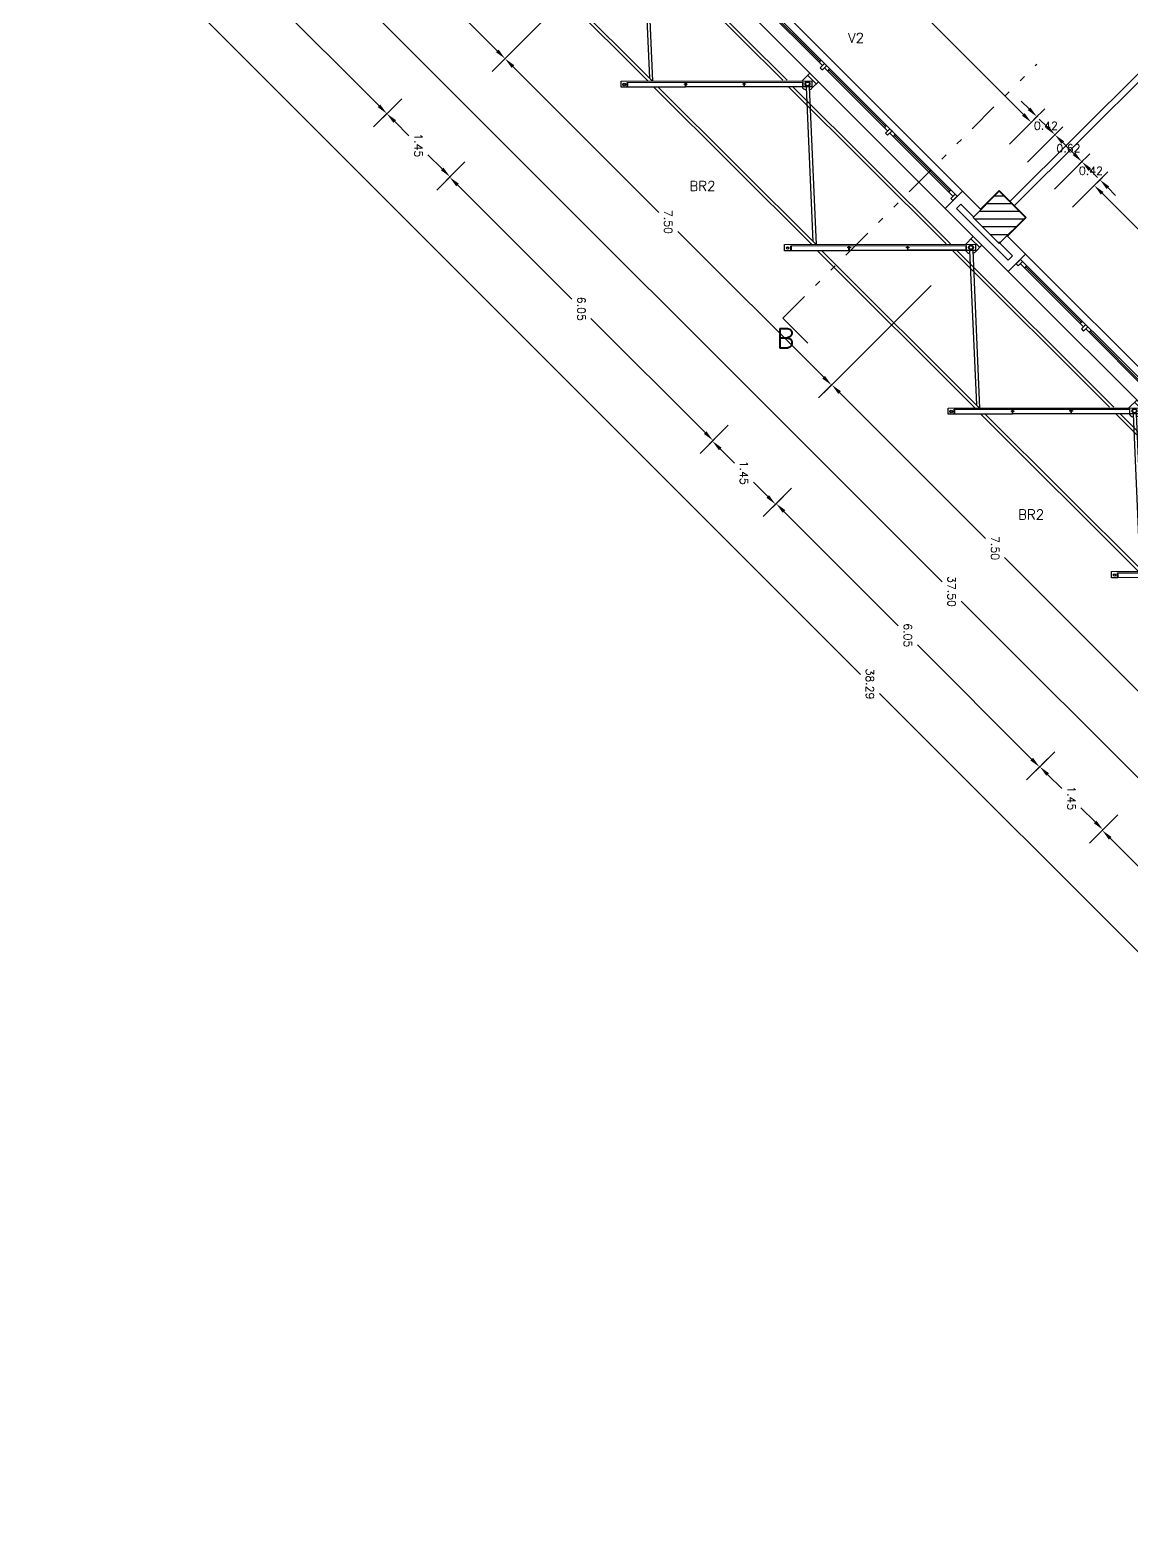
# Model space of a CAD drawing. Extents: x 19.8 to 90.6, y 5.5 to 74.
# Drawn here: x 19.87 to 37.76, y 6.1 to 30.37 of the extents above; entities that cross this region are included whole.
import ezdxf

# ---------------------------------------------------------------- set-up
doc = ezdxf.new("R2010")
doc.units = 0
doc.header["$MEASUREMENT"] = 0
for name, pattern in [('Default', [0]), ('Divide', [1.25, 0.5, -0.25, 0, -0.25, 0, -0.25]), ('Solid', [0])]:
    doc.linetypes.add(name, pattern=pattern)
doc.layers.get('DEFPOINTS').update_dxf_attribs({"linetype": 'Solid'})
for name, color, linetype in [('1st floor plan$0$1F', 15, 'Continuous'), ('1st floor plan$0$2F', 7, 'Continuous'), ('1st floor plan$0$CAI', 52, 'Continuous'), ('1st floor plan$0$FACH', 142, 'Continuous'), ('1st floor plan$0$Hatch', 15, 'Continuous'), ('1st floor plan$0$Pillars', 30, 'Continuous'), ('Dimensions (COTAS)', 212, 'Solid'), ('Sections Corte', 9, 'Solid'), ('Text O', 212, 'Default'), ('Xref_Plan', 7, 'Continuous')]:
    doc.layers.add(name, color=color, linetype=linetype)
doc.layers.add('1st floor plan$0$Interior Walls', color=7, linetype='Continuous', lineweight=30)
doc.layers.add('1st floor plan$0$Partitions', color=7, linetype='Continuous', lineweight=30)
doc.styles.add('Simplex', font='SIMPLEX.SHX')
doc.dimstyles.get("Standard").update_dxf_attribs({"dimtxt": 0.13, "dimasz": 0.18, "dimexe": 0.18, "dimexo": 0.0625, "dimgap": 0.09, "dimtad": 1, "dimtih": 1, "dimtoh": 1, "dimzin": 0, "dimdsep": 46, "dimtxsty": 'Simplex', "dimcen": 0.09, "dimadec": 0, "dimazin": 0, "dimtfac": 1, "dimtofl": 0, "dimtmove": 0, "dimatfit": 3, "dimfxl": 1, "dimtolj": 1, "dimtzin": 0, "dimarcsym": 0})

# ---------------------------------------------------------------- blocks, each defined once
blk = doc.blocks.new('*D10')
at = {"layer": 'DEFPOINTS', "color": 0}
for p in [(37.16, 27.845), (41.438, 23.567), (41.438, 23.567)]:
    blk.add_point(p, dxfattribs=at)
at = {"layer": 'Dimensions (COTAS)', "color": 0, "lineweight": -2}
for p, q in [((37.204, 27.89), (37.287, 27.973)), ((37.287, 27.718), (39.144, 25.861)), ((41.311, 23.695), (39.454, 25.551)), ((41.482, 23.612), (41.565, 23.695))]:
    blk.add_line(p, q, dxfattribs=at)
at = {"layer": 'Dimensions (COTAS)', "color": 0}
for points in [[(37.308, 27.739), (37.266, 27.697), (37.16, 27.845)], [(41.332, 23.716), (41.289, 23.673), (41.438, 23.567)]]:
    blk.add_solid(points, dxfattribs=at)
at = {"layer": 'Dimensions (COTAS)', "color": 0, "insert": (39.299, 25.706), "char_height": 0.13, "attachment_point": 5, "style": 'Simplex'}
blk.add_mtext('\\A1;6.05', dxfattribs=at)
blk = doc.blocks.new('*D12')
at = {"layer": 'DEFPOINTS', "color": 0}
for p in [(26.688, 27.98), (26.583, 27.875), (30.861, 23.597)]:
    blk.add_point(p, dxfattribs=at)
at = {"layer": 'Dimensions (COTAS)', "color": 0, "lineweight": -2}
for p, q in [((26.627, 27.919), (26.816, 28.108)), ((26.816, 27.853), (28.672, 25.996)), ((30.839, 23.83), (28.982, 25.686)), ((30.905, 23.641), (31.094, 23.83))]:
    blk.add_line(p, q, dxfattribs=at)
at = {"layer": 'Dimensions (COTAS)', "color": 0}
for points in [[(26.837, 27.874), (26.794, 27.832), (26.688, 27.98)], [(30.86, 23.851), (30.818, 23.809), (30.966, 23.702)]]:
    blk.add_solid(points, dxfattribs=at)
at = {"layer": 'Dimensions (COTAS)', "color": 0, "insert": (28.827, 25.841), "char_height": 0.13, "attachment_point": 5, "rotation": 270, "style": 'Simplex'}
blk.add_mtext('\\A1;6.05', dxfattribs=at)
blk = doc.blocks.new('*D13')
at = {"layer": 'DEFPOINTS', "color": 0}
for p in [(29.252, 31.57), (27.588, 29.905), (34.556, 26.267)]:
    blk.add_point(p, dxfattribs=at)
at = {"layer": 'Dimensions (COTAS)', "color": 0, "lineweight": -2}
for p, q in [((29.208, 31.526), (27.46, 29.778)), ((27.715, 29.778), (30.084, 27.408)), ((32.764, 24.729), (30.394, 27.098)), ((34.512, 26.222), (32.764, 24.474))]:
    blk.add_line(p, q, dxfattribs=at)
at = {"layer": 'Dimensions (COTAS)', "color": 0}
for points in [[(27.736, 29.799), (27.694, 29.757), (27.588, 29.905)], [(32.785, 24.75), (32.742, 24.708), (32.891, 24.602)]]:
    blk.add_solid(points, dxfattribs=at)
at = {"layer": 'Dimensions (COTAS)', "color": 0, "insert": (30.239, 27.253), "char_height": 0.13, "attachment_point": 5, "rotation": 270, "style": 'Simplex'}
blk.add_mtext('\\A1;7.50', dxfattribs=at)
blk = doc.blocks.new('*D19')
at = {"layer": 'DEFPOINTS', "color": 0}
for p in [(19.979, 33.285), (19.869, 33.175), (46.944, 6.1)]:
    blk.add_point(p, dxfattribs=at)
at = {"layer": 'Dimensions (COTAS)', "color": 0, "lineweight": -2}
for p, q in [((19.913, 33.219), (20.106, 33.412)), ((20.106, 33.158), (33.361, 19.902)), ((46.927, 6.337), (33.671, 19.592)), ((46.988, 6.144), (47.181, 6.337))]:
    blk.add_line(p, q, dxfattribs=at)
at = {"layer": 'Dimensions (COTAS)', "color": 0}
for points in [[(20.127, 33.179), (20.085, 33.136), (19.979, 33.285)], [(46.948, 6.358), (46.906, 6.316), (47.054, 6.21)]]:
    blk.add_solid(points, dxfattribs=at)
at = {"layer": 'Dimensions (COTAS)', "color": 0, "insert": (33.516, 19.747), "char_height": 0.13, "attachment_point": 5, "rotation": 270, "style": 'Simplex'}
blk.add_mtext('\\A1;38.29', dxfattribs=at)
blk = doc.blocks.new('*D20')
at = {"layer": 'DEFPOINTS', "color": 0}
for p in [(23.949, 36.873), (21.584, 34.508), (50.466, 10.357)]:
    blk.add_point(p, dxfattribs=at)
at = {"layer": 'Dimensions (COTAS)', "color": 0, "lineweight": -2}
for p, q in [((23.905, 36.829), (21.456, 34.38)), ((21.711, 34.38), (34.687, 21.404)), ((47.973, 8.118), (34.997, 21.094)), ((50.421, 10.312), (47.973, 7.864))]:
    blk.add_line(p, q, dxfattribs=at)
at = {"layer": 'Dimensions (COTAS)', "color": 0}
for points in [[(21.732, 34.401), (21.69, 34.359), (21.584, 34.508)], [(47.994, 8.14), (47.952, 8.097), (48.1, 7.991)]]:
    blk.add_solid(points, dxfattribs=at)
at = {"layer": 'Dimensions (COTAS)', "color": 0, "insert": (34.842, 21.249), "char_height": 0.13, "attachment_point": 5, "rotation": 270, "style": 'Simplex'}
blk.add_mtext('\\A1;37.50', dxfattribs=at)
blk = doc.blocks.new('*D26')
at = {"layer": 'DEFPOINTS', "color": 0}
for p in [(31.992, 22.677), (31.886, 22.572), (36.164, 18.294)]:
    blk.add_point(p, dxfattribs=at)
at = {"layer": 'Dimensions (COTAS)', "color": 0, "lineweight": -2}
for p, q in [((31.931, 22.616), (32.119, 22.804)), ((32.119, 22.55), (33.976, 20.693)), ((36.142, 18.526), (34.286, 20.383)), ((36.209, 18.338), (36.397, 18.526))]:
    blk.add_line(p, q, dxfattribs=at)
at = {"layer": 'Dimensions (COTAS)', "color": 0}
for points in [[(32.14, 22.571), (32.098, 22.529), (31.992, 22.677)], [(36.164, 18.548), (36.121, 18.505), (36.27, 18.399)]]:
    blk.add_solid(points, dxfattribs=at)
at = {"layer": 'Dimensions (COTAS)', "color": 0, "insert": (34.131, 20.538), "char_height": 0.13, "attachment_point": 5, "rotation": 270, "style": 'Simplex'}
blk.add_mtext('\\A1;6.05', dxfattribs=at)
blk = doc.blocks.new('*D27')
at = {"layer": 'DEFPOINTS', "color": 0}
for p in [(34.556, 26.267), (32.896, 24.607), (39.859, 20.963)]:
    blk.add_point(p, dxfattribs=at)
at = {"layer": 'Dimensions (COTAS)', "color": 0, "lineweight": -2}
for p, q in [((34.512, 26.222), (32.769, 24.48)), ((33.023, 24.48), (35.393, 22.11)), ((38.072, 19.431), (35.703, 21.8)), ((39.815, 20.919), (38.072, 19.176))]:
    blk.add_line(p, q, dxfattribs=at)
at = {"layer": 'Dimensions (COTAS)', "color": 0}
for points in [[(33.045, 24.501), (33.002, 24.458), (32.896, 24.607)], [(38.093, 19.452), (38.051, 19.41), (38.199, 19.304)]]:
    blk.add_solid(points, dxfattribs=at)
at = {"layer": 'Dimensions (COTAS)', "color": 0, "insert": (35.548, 21.955), "char_height": 0.13, "attachment_point": 5, "rotation": 270, "style": 'Simplex'}
blk.add_mtext('\\A1;7.50', dxfattribs=at)
blk = doc.blocks.new('L')
at = {"color": 0}
blk.add_line((0, 0.15), (0, -0.5), dxfattribs=at)
blk = doc.blocks.new('*D28')
at = {"layer": 'DEFPOINTS', "color": 0}
for p in [(30.861, 23.597), (30.956, 23.692), (31.886, 22.572)]:
    blk.add_point(p, dxfattribs=at)
at = {"layer": 'Dimensions (COTAS)', "color": 0, "lineweight": -2}
for p, q in [((30.905, 23.641), (31.083, 23.819)), ((31.083, 23.565), (31.314, 23.334)), ((31.854, 22.794), (31.624, 23.024)), ((31.931, 22.616), (32.109, 22.794))]:
    blk.add_line(p, q, dxfattribs=at)
at = {"layer": 'Dimensions (COTAS)', "color": 0}
for points in [[(31.105, 23.586), (31.062, 23.544), (30.956, 23.692)], [(31.875, 22.815), (31.833, 22.773), (31.981, 22.667)]]:
    blk.add_solid(points, dxfattribs=at)
at = {"layer": 'Dimensions (COTAS)', "color": 0, "insert": (31.469, 23.179), "char_height": 0.13, "attachment_point": 5, "rotation": 270, "style": 'Simplex'}
blk.add_mtext('\\A1;1.45', dxfattribs=at)
blk = doc.blocks.new('*D30')
at = {"layer": 'DEFPOINTS', "color": 0}
for p in [(37.19, 17.269), (37.29, 17.369), (41.468, 12.991)]:
    blk.add_point(p, dxfattribs=at)
at = {"layer": 'Dimensions (COTAS)', "color": 0, "lineweight": -2}
for p, q in [((37.234, 17.313), (37.417, 17.496)), ((37.417, 17.241), (39.274, 15.385)), ((41.441, 13.218), (39.584, 15.075)), ((41.512, 13.035), (41.695, 13.218))]:
    blk.add_line(p, q, dxfattribs=at)
at = {"layer": 'Dimensions (COTAS)', "color": 0}
for points in [[(37.438, 17.263), (37.396, 17.22), (37.29, 17.369)], [(41.462, 13.239), (41.419, 13.197), (41.568, 13.091)]]:
    blk.add_solid(points, dxfattribs=at)
at = {"layer": 'Dimensions (COTAS)', "color": 0, "insert": (39.429, 15.23), "char_height": 0.13, "attachment_point": 5, "rotation": 270, "style": 'Simplex'}
blk.add_mtext('\\A1;6.05', dxfattribs=at)
blk = doc.blocks.new('*D31')
at = {"layer": 'DEFPOINTS', "color": 0}
for p in [(36.164, 18.294), (36.275, 18.404), (37.19, 17.269)]:
    blk.add_point(p, dxfattribs=at)
at = {"layer": 'Dimensions (COTAS)', "color": 0, "lineweight": -2}
for p, q in [((36.209, 18.338), (36.402, 18.532)), ((36.402, 18.277), (36.633, 18.047)), ((37.173, 17.506), (36.943, 17.737)), ((37.234, 17.313), (37.428, 17.506))]:
    blk.add_line(p, q, dxfattribs=at)
at = {"layer": 'Dimensions (COTAS)', "color": 0}
for points in [[(36.423, 18.298), (36.381, 18.256), (36.275, 18.404)], [(37.194, 17.528), (37.152, 17.485), (37.3, 17.379)]]:
    blk.add_solid(points, dxfattribs=at)
at = {"layer": 'Dimensions (COTAS)', "color": 0, "insert": (36.788, 17.892), "char_height": 0.13, "attachment_point": 5, "rotation": 270, "style": 'Simplex'}
blk.add_mtext('\\A1;1.45', dxfattribs=at)
blk = doc.blocks.new('*D87')
at = {"layer": 'DEFPOINTS', "color": 0}
for p in [(21.39, 33.289), (21.28, 33.178), (25.558, 28.901)]:
    blk.add_point(p, dxfattribs=at)
at = {"layer": 'Dimensions (COTAS)', "color": 0, "lineweight": -2}
for p, q in [((21.324, 33.223), (21.518, 33.416)), ((21.518, 33.162), (23.374, 31.305)), ((25.541, 29.138), (23.684, 30.995)), ((25.602, 28.945), (25.796, 29.138))]:
    blk.add_line(p, q, dxfattribs=at)
at = {"layer": 'Dimensions (COTAS)', "color": 0}
for points in [[(21.539, 33.183), (21.496, 33.14), (21.39, 33.289)], [(25.562, 29.159), (25.52, 29.117), (25.668, 29.011)]]:
    blk.add_solid(points, dxfattribs=at)
at = {"layer": 'Dimensions (COTAS)', "color": 0, "insert": (23.529, 31.15), "char_height": 0.13, "attachment_point": 5, "rotation": 270, "style": 'Simplex'}
blk.add_mtext('\\A1;6.05', dxfattribs=at)
blk = doc.blocks.new('*D88')
at = {"layer": 'DEFPOINTS', "color": 0}
for p in [(23.949, 36.873), (22.284, 35.208), (29.252, 31.57)]:
    blk.add_point(p, dxfattribs=at)
at = {"layer": 'Dimensions (COTAS)', "color": 0, "lineweight": -2}
for p, q in [((23.905, 36.829), (22.157, 35.081)), ((22.412, 35.081), (24.781, 32.712)), ((27.46, 30.032), (25.091, 32.402)), ((29.208, 31.526), (27.46, 29.778))]:
    blk.add_line(p, q, dxfattribs=at)
at = {"layer": 'Dimensions (COTAS)', "color": 0}
for points in [[(22.433, 35.102), (22.39, 35.06), (22.284, 35.208)], [(27.482, 30.054), (27.439, 30.011), (27.588, 29.905)]]:
    blk.add_solid(points, dxfattribs=at)
at = {"layer": 'Dimensions (COTAS)', "color": 0, "insert": (24.936, 32.557), "char_height": 0.13, "attachment_point": 5, "rotation": 270, "style": 'Simplex'}
blk.add_mtext('\\A1;7.50', dxfattribs=at)
blk = doc.blocks.new('*D111')
at = {"layer": 'DEFPOINTS', "color": 0}
for p in [(31.857, 33.149), (36.135, 28.871), (36.135, 28.871)]:
    blk.add_point(p, dxfattribs=at)
at = {"layer": 'Dimensions (COTAS)', "color": 0, "lineweight": -2}
for p, q in [((31.812, 33.104), (31.729, 33.021)), ((31.984, 33.021), (33.841, 31.165)), ((36.007, 28.998), (34.151, 30.855)), ((36.09, 28.827), (36.007, 28.743))]:
    blk.add_line(p, q, dxfattribs=at)
at = {"layer": 'Dimensions (COTAS)', "color": 0}
for points in [[(32.005, 33.043), (31.963, 33), (31.857, 33.149)], [(36.029, 29.019), (35.986, 28.977), (36.135, 28.871)]]:
    blk.add_solid(points, dxfattribs=at)
at = {"layer": 'Dimensions (COTAS)', "color": 0, "insert": (33.996, 31.01), "char_height": 0.13, "attachment_point": 5, "style": 'Simplex'}
blk.add_mtext('\\A1;6.05', dxfattribs=at)
blk = doc.blocks.new('*D114')
at = {"layer": 'DEFPOINTS', "color": 0}
for p in [(25.558, 28.901), (25.668, 29.011), (26.583, 27.875)]:
    blk.add_point(p, dxfattribs=at)
at = {"layer": 'Dimensions (COTAS)', "color": 0, "lineweight": -2}
for p, q in [((25.602, 28.945), (25.796, 29.138)), ((25.796, 28.884), (26.026, 28.653)), ((26.566, 28.113), (26.336, 28.343)), ((26.627, 27.919), (26.821, 28.113))]:
    blk.add_line(p, q, dxfattribs=at)
at = {"layer": 'Dimensions (COTAS)', "color": 0}
for points in [[(25.817, 28.905), (25.774, 28.862), (25.668, 29.011)], [(26.588, 28.134), (26.545, 28.092), (26.694, 27.986)]]:
    blk.add_solid(points, dxfattribs=at)
at = {"layer": 'Dimensions (COTAS)', "color": 0, "insert": (26.181, 28.498), "char_height": 0.13, "attachment_point": 5, "rotation": 270, "style": 'Simplex'}
blk.add_mtext('\\A1;1.45', dxfattribs=at)
blk = doc.blocks.new('*D141')
at = {"layer": 'DEFPOINTS', "color": 0}
for p in [(36.867, 28.139), (37.252, 27.937), (37.16, 27.845)]:
    blk.add_point(p, dxfattribs=at)
at = {"layer": 'Dimensions (COTAS)', "color": 0, "lineweight": -2}
for p, q in [((36.831, 28.358), (36.704, 28.485)), ((36.911, 28.183), (37.086, 28.358)), ((37.204, 27.89), (37.379, 28.065)), ((37.379, 27.81), (37.506, 27.683))]:
    blk.add_line(p, q, dxfattribs=at)
at = {"layer": 'Dimensions (COTAS)', "color": 0}
for points in [[(36.852, 28.379), (36.81, 28.337), (36.958, 28.231)], [(37.4, 27.831), (37.358, 27.789), (37.252, 27.937)]]:
    blk.add_solid(points, dxfattribs=at)
at = {"layer": 'Dimensions (COTAS)', "color": 0, "insert": (37.105, 28.084), "char_height": 0.13, "attachment_point": 5, "style": 'Simplex'}
blk.add_mtext('\\A1;0.42', dxfattribs=at)
blk = doc.blocks.new('*D142')
at = {"layer": 'DEFPOINTS', "color": 0}
for p in [(36.428, 28.577), (36.958, 28.231), (36.867, 28.139)]:
    blk.add_point(p, dxfattribs=at)
at = {"layer": 'Dimensions (COTAS)', "color": 0, "lineweight": -2}
for p, q in [((36.393, 28.796), (36.265, 28.924)), ((36.472, 28.621), (36.647, 28.796)), ((36.911, 28.183), (37.086, 28.358)), ((37.086, 28.103), (37.213, 27.976))]:
    blk.add_line(p, q, dxfattribs=at)
at = {"layer": 'Dimensions (COTAS)', "color": 0}
for points in [[(36.414, 28.818), (36.372, 28.775), (36.52, 28.669)], [(37.107, 28.125), (37.065, 28.082), (36.958, 28.231)]]:
    blk.add_solid(points, dxfattribs=at)
at = {"layer": 'Dimensions (COTAS)', "color": 0, "insert": (36.74, 28.449), "char_height": 0.13, "attachment_point": 5, "style": 'Simplex'}
blk.add_mtext('\\A1;0.62', dxfattribs=at)
blk = doc.blocks.new('*D143')
at = {"layer": 'DEFPOINTS', "color": 0}
for p in [(36.135, 28.871), (36.52, 28.669), (36.428, 28.577)]:
    blk.add_point(p, dxfattribs=at)
at = {"layer": 'Dimensions (COTAS)', "color": 0, "lineweight": -2}
for p, q in [((36.099, 29.09), (35.972, 29.217)), ((36.179, 28.915), (36.354, 29.09)), ((36.472, 28.621), (36.647, 28.796)), ((36.647, 28.542), (36.775, 28.415))]:
    blk.add_line(p, q, dxfattribs=at)
at = {"layer": 'Dimensions (COTAS)', "color": 0}
for points in [[(36.121, 29.111), (36.078, 29.069), (36.227, 28.963)], [(36.669, 28.563), (36.626, 28.521), (36.52, 28.669)]]:
    blk.add_solid(points, dxfattribs=at)
at = {"layer": 'Dimensions (COTAS)', "color": 0, "insert": (36.373, 28.816), "char_height": 0.13, "attachment_point": 5, "style": 'Simplex'}
blk.add_mtext('\\A1;0.42', dxfattribs=at)
blk = doc.blocks.new('1st floor plan$0$BRISE 1')
at = {"layer": '1st floor plan$0$FACH'}
for p, q in [((-0.092, 0.1), (-2.651, 2.66)), ((-0.021, 0.1), (-2.58, 2.66)), ((2.092, 0.109), (-0.459, 2.66)), ((2.162, 0.109), (-0.388, 2.66)), ((-0.178, 2.659), (-0.073, 0.152)), ((-0.128, 2.661), (-0.021, 0.1)), ((-0.433, 0.08), (2.417, 0.08)), ((2.496, 0.191), (2.638, 0.049)), ((2.673, 0.084), (2.567, -0.022))]:
    blk.add_line(p, q, dxfattribs=at)
at = {"layer": '1st floor plan$0$FACH', "color": 7}
for p, q in [((0.517, 0), (0.517, 0.08)), ((1.467, 0), (1.467, 0.08))]:
    blk.add_line(p, q, dxfattribs=at)
at = {"layer": '1st floor plan$0$FACH'}
for points in [[(-0.433, 0), (-0.533, 0), (-0.533, 0.1), (2.567, 0.1), (2.567, 0), (2.417, 0)], [(0.512, 0.045), (0.497, 0.045), (0.497, 0.055), (0.512, 0.055)], [(0.522, 0.055), (0.537, 0.055), (0.537, 0.045), (0.522, 0.045)], [(1.462, 0.045), (1.447, 0.045), (1.447, 0.055), (1.462, 0.055)], [(1.472, 0.055), (1.487, 0.055), (1.487, 0.045), (1.472, 0.045)], [(2.406, 0.1), (2.532, 0.226), (2.673, 0.084)]]:
    blk.add_lwpolyline(points, dxfattribs=at)
at = {"layer": '1st floor plan$0$FACH', "color": 7}
for points in [[(2.417, 0.08), (2.417, 0), (-0.433, 0), (-0.433, 0.08)], [(-0.428, 0.08), (-0.428, 0.005), (0.512, 0.005), (0.512, 0.08)], [(1.462, 0.08), (1.462, 0.005), (0.522, 0.005), (0.522, 0.08)], [(2.412, 0.08), (2.412, 0.005), (1.472, 0.005), (1.472, 0.08)]]:
    blk.add_lwpolyline(points, dxfattribs=at)
for centre, radius in [((-0.483, 0.044), 0.0206), ((-0.483, 0.044), 0.0166), ((2.496, 0.049), 0.04), ((2.496, 0.049), 0.03)]:
    blk.add_circle(centre, radius, dxfattribs=at)
at = {"layer": '1st floor plan$0$FACH'}
for start, end in [(209.4143, 257.4896), (286.4455, 315)]:
    blk.add_arc((2.496, 0.049), 0.1, start, end, dxfattribs=at)
blk = doc.blocks.new('1st floor plan$0$J1')
at = {"layer": '1st floor plan$0$2F', "linetype": 'Continuous'}
for p, q in [((6.05, 0.4), (0, 0.4)), ((6.05, 0), (0, 0))]:
    blk.add_line(p, q, dxfattribs=at)
at = {"layer": '1st floor plan$0$CAI'}
for p, q in [((0, 0.22), (0.05, 0.22)), ((0, 0.12), (0, 0.22)), ((2.925, 0.17), (2.925, 0.12)), ((3, 0.22), (3, 0.12)), ((3.05, 0.22), (3.05, 0.12)), ((3.125, 0.17), (3.125, 0.12)), ((6.05, 0.22), (6.05, 0.12))]:
    blk.add_line(p, q, dxfattribs=at)
at = {"layer": '1st floor plan$0$CAI', "linetype": 'Continuous'}
for p, q in [((6.05, 0.12), (0, 0.12)), ((0.05, 0.22), (0.05, 0.12)), ((1.5, 0.17), (0.05, 0.17)), ((0.15, 0.17), (0.15, 0.12)), ((1.425, 0.12), (1.425, 0.17)), ((1.55, 0.22), (1.5, 0.22)), ((1.5, 0.22), (1.5, 0.12)), ((1.55, 0.12), (1.5, 0.12)), ((1.55, 0.22), (1.55, 0.12)), ((3, 0.17), (1.55, 0.17)), ((1.625, 0.17), (1.625, 0.12)), ((3.05, 0.22), (3, 0.22)), ((4.5, 0.17), (3.05, 0.17)), ((4.425, 0.17), (4.425, 0.12)), ((4.55, 0.22), (4.5, 0.22)), ((4.5, 0.22), (4.5, 0.12)), ((4.55, 0.22), (4.55, 0.12)), ((6, 0.17), (4.55, 0.17)), ((4.625, 0.12), (4.625, 0.17)), ((5.9, 0.17), (5.9, 0.12)), ((6, 0.22), (6.05, 0.22)), ((6, 0.22), (6, 0.12))]:
    blk.add_line(p, q, dxfattribs=at)
at = {"layer": '1st floor plan$0$CAI', "color": 15}
for p, q in [((0.15, 0.145), (1.425, 0.145)), ((2.925, 0.145), (1.625, 0.145)), ((3.125, 0.145), (4.425, 0.145)), ((5.9, 0.145), (4.625, 0.145))]:
    blk.add_line(p, q, dxfattribs=at)
blk = doc.blocks.new('1st floor plan$0$P2')
at = {"layer": '1st floor plan$0$Hatch'}
h = blk.add_hatch(dxfattribs=at)
h.set_pattern_fill('ANSI31', color=256, style=0)
h.set_pattern_definition([(45, (-41.75321, -29.09718), (-0.08838835, 0.08838835), [])])
h.paths.add_polyline_path([(-0.3, 0.3), (-0.3, -0.3), (0.3, -0.3), (0.3, 0.3)])
at = {"layer": '1st floor plan$0$Pillars'}
blk.add_lwpolyline([(-0.3, -0.3), (0.3, -0.3), (0.3, 0.3), (-0.3, 0.3)], close=True, dxfattribs=at)
blk = doc.blocks.new('1st floor plan$0$P1')
at = {"layer": '1st floor plan$0$1F'}
blk.add_lwpolyline([(-0.3, 0.29), (-0.595, 0.29), (-0.595, 0.39), (0.595, 0.39), (0.595, 0.29), (0.3, 0.29)], dxfattribs=at)
at = {"layer": '1st floor plan$0$Partitions'}
blk.add_lwpolyline([(-0.725, 0.12), (-0.31, 0.12), (-0.31, -0.31), (0.31, -0.31), (0.31, 0.12), (0.725, 0.12), (0.725, 0.52), (-0.725, 0.52)], close=True, dxfattribs=at)
at = {"layer": '1st floor plan$0$Interior Walls'}
blk.add_blockref('1st floor plan$0$P2', (0, 0), dxfattribs=at)
blk = doc.blocks.new('1st floor plan')
at = {"layer": '1st floor plan$0$Interior Walls'}
blk.add_lwpolyline([(35.863, 27.519), (39.173, 30.813), (38.826, 31.16), (38.755, 31.09), (39.032, 30.813), (35.792, 27.59)], dxfattribs=at)
at = {"rotation": 134.9999380868181}
for name, p in [('1st floor plan$0$J1', (35.019, 27.755)), ('1st floor plan$0$P1', (35.616, 27.327)), ('1st floor plan$0$J1', (40.322, 22.452))]:
    blk.add_blockref(name, p, dxfattribs=at)
at = {"layer": '1st floor plan$0$Interior Walls', "rotation": 0.09078857204511556}
for p in [(30.006, 29.441), (32.661, 26.785), (35.317, 24.13), (37.972, 21.474)]:
    blk.add_blockref('1st floor plan$0$BRISE 1', p, dxfattribs=at)

msp = doc.modelspace()

# ---------------------------------------------------------------- linework, layer by layer
at = {"layer": 'Sections Corte', "linetype": 'Divide'}
msp.add_line((32.101, 25.69), (36.226, 29.816), dxfattribs=at)
at = {"layer": 'Sections Corte'}
msp.add_line((32.101, 25.69), (32.506, 25.285), dxfattribs=at)

# ---------------------------------------------------------------- block references
at = {"layer": 'Dimensions (COTAS)', "xscale": -1, "rotation": 135.0000000000032}
for p in [(27.485, 29.802), (25.558, 28.901), (26.583, 27.875), (32.788, 24.499), (30.861, 23.597), (31.886, 22.572), (36.164, 18.294), (37.19, 17.269)]:
    msp.add_blockref('L', p, dxfattribs=at)
at = {"layer": 'Dimensions (COTAS)', "rotation": 315.0000000000034}
for p in [(36.135, 28.871), (36.428, 28.577), (36.867, 28.139), (37.16, 27.845)]:
    msp.add_blockref('L', p, dxfattribs=at)
at = {"layer": 'Xref_Plan'}
msp.add_blockref('1st floor plan', (0, 0), dxfattribs=at)

# ---------------------------------------------------------------- texts
at = {"layer": 'Sections Corte', "style": 'Simplex'}
msp.add_text('B', height=0.32, dxfattribs=at).set_placement((31.997, 25.204))
at = {"layer": 'Text O', "style": 'Simplex'}
for s, p in [('V2', (33.159, 30.161)), ('BR2', (30.581, 27.756)), ('BR2', (35.92, 22.419))]:
    msp.add_text(s, height=0.16, dxfattribs=at).set_placement(p)

# ---------------------------------------------------------------- dimensions: what is measured, and where the dimension line sits
at = {"layer": 'Dimensions (COTAS)'}
for base, p1, p2, picture, middle in [((21.584, 34.508), (50.466, 10.357), (23.949, 36.873), '*D20', (34.842, 21.249)), ((22.284, 35.208), (29.252, 31.57), (23.949, 36.873), '*D88', (24.936, 32.557)), ((19.979, 33.285), (46.944, 6.1), (19.869, 33.175), '*D19', (33.516, 19.747)), ((21.39, 33.289), (25.558, 28.901), (21.28, 33.178), '*D87', (23.529, 31.15)), ((27.588, 29.905), (34.556, 26.267), (29.252, 31.57), '*D13', (30.239, 27.253)), ((25.668, 29.011), (26.583, 27.875), (25.558, 28.901), '*D114', (26.181, 28.498)), ((26.688, 27.98), (30.861, 23.597), (26.583, 27.875), '*D12', (28.827, 25.841)), ((32.896, 24.607), (39.859, 20.963), (34.556, 26.267), '*D27', (35.548, 21.955)), ((30.956, 23.692), (31.886, 22.572), (30.861, 23.597), '*D28', (31.469, 23.179)), ((31.992, 22.677), (36.164, 18.294), (31.886, 22.572), '*D26', (34.131, 20.538)), ((36.275, 18.404), (37.19, 17.269), (36.164, 18.294), '*D31', (36.788, 17.892)), ((37.29, 17.369), (41.468, 12.991), (37.19, 17.269), '*D30', (39.429, 15.23))]:
    dim = msp.add_linear_dim(base=base, p1=p1, p2=p2, angle=315, dimstyle='Standard', dxfattribs=at)
    dim.commit()
    dim.dimension.update_dxf_attribs({"geometry": picture, "text_midpoint": middle, "dimtype": 160, "text_rotation": -90})
for base, p1, p2, picture, middle in [((36.135, 28.871), (31.857, 33.149), (36.135, 28.871), '*D111', (33.996, 31.01)), ((41.438, 23.567), (37.16, 27.845), (41.438, 23.567), '*D10', (39.299, 25.706))]:
    dim = msp.add_linear_dim(base=base, p1=p1, p2=p2, angle=315, dimstyle='Standard', dxfattribs=at)
    dim.commit()
    dim.dimension.update_dxf_attribs({"geometry": picture, "text_midpoint": middle})
for base, p1, p2, picture, middle in [((36.52, 28.669), (36.135, 28.871), (36.428, 28.577), '*D143', (36.373, 28.816)), ((36.958, 28.231), (36.428, 28.577), (36.867, 28.139), '*D142', (36.74, 28.449))]:
    dim = msp.add_linear_dim(base=base, p1=p1, p2=p2, angle=315, dimstyle='Standard', dxfattribs=at)
    dim.commit()
    dim.dimension.update_dxf_attribs({"geometry": picture, "text_midpoint": middle, "dimtype": 160})
dim = msp.add_linear_dim(base=(37.252, 27.937), p1=(36.867, 28.139), p2=(37.16, 27.845), angle=315, text='0.42', dimstyle='Standard', dxfattribs=at)
dim.commit()
dim.dimension.update_dxf_attribs({"geometry": '*D141', "text_midpoint": (37.105, 28.084), "dimtype": 160})

doc.saveas('drawing.dxf')
